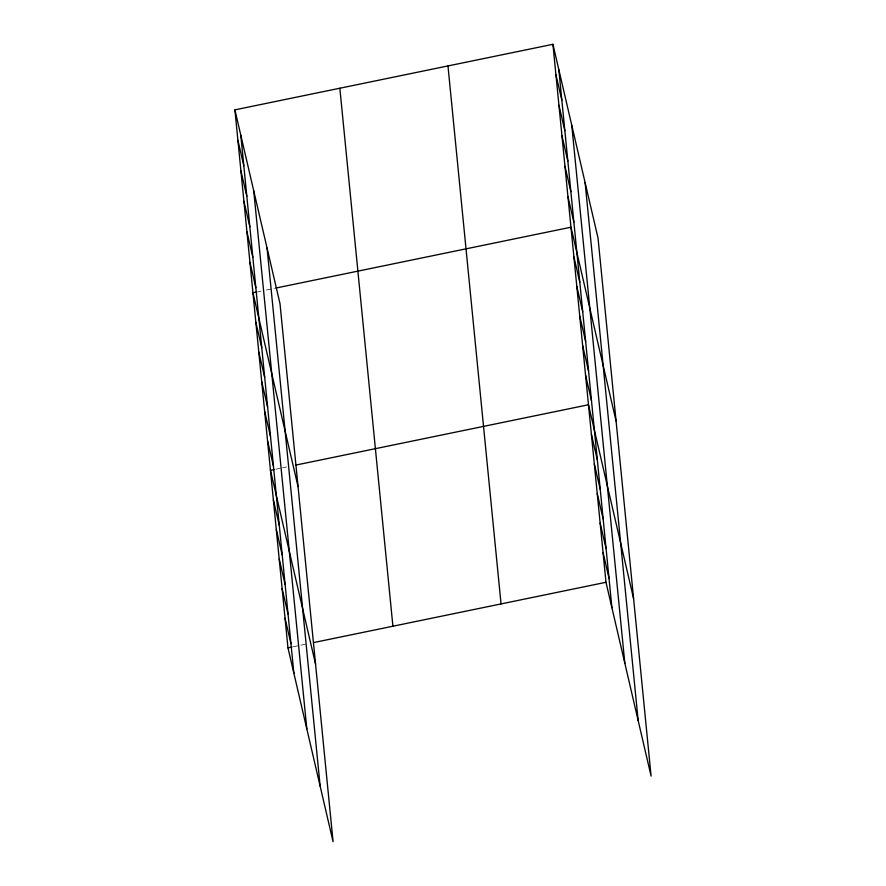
<?xml version="1.0" encoding="UTF-8"?>
<svg xmlns="http://www.w3.org/2000/svg" width="886" height="886" viewBox="0 0 886 886"><rect width="100%" height="100%" fill="white"/><g stroke="black" fill="none" stroke-linecap="round" stroke-linejoin="round"><path stroke-width="0.66" stroke-dasharray="4.43 3.32" d="M258.324 291.66L261.016 291.106M266.398 289.999L274.472 288.338M275.834 469.203L281.216 468.096M282.556 467.819L286.599 466.977M293.344 646.736L306.8 643.967"/><path stroke-width="1.33" d="M234.901 109.853L280.009 303.71L333.07 841.7L287.961 647.843L234.901 109.853L552.93 44.3L598.039 238.157L651.099 776.147L605.991 582.29L552.93 44.3M256.973 291.937L252.942 292.768L298.05 486.624M275.812 288.061L570.972 227.215L616.08 421.071M274.494 469.48L270.451 470.311L315.56 664.157M296.013 465.039L588.481 404.758L633.59 598.604M287.961 647.843L292.003 647.013M313.533 642.583L605.991 582.29M555.932 74.789L561.846 100.184M558.944 105.268L564.847 130.674M561.945 135.757L567.86 161.152M564.958 166.247L570.861 191.642M567.959 196.736L573.873 222.131M573.884 256.807L579.798 282.202M576.808 286.399L582.711 311.794M579.721 315.992L585.635 341.387M582.645 345.573L588.548 370.968M585.557 375.166L591.471 400.561M591.394 434.35L597.308 459.745M594.318 463.932L600.232 489.327M597.23 493.524L603.144 518.919M600.154 523.117L606.068 548.512M603.078 552.709L608.981 578.104M237.902 140.342L243.816 165.737M240.914 170.821L246.817 196.227M243.916 201.31L249.83 226.705M246.928 231.8L252.831 257.195M249.93 262.289L255.844 287.684M255.855 322.36L261.769 347.755M258.778 351.952L264.692 377.347M261.691 381.545L267.605 406.94M264.615 411.126L270.529 436.521M267.539 440.719L273.442 466.114M273.375 499.903L279.278 525.298M276.288 529.485L282.202 554.88M279.212 559.077L285.115 584.472M282.125 588.669L288.039 614.064M285.048 618.262L290.951 643.657M585.103 182.56L638.164 720.562M571.769 125.291L624.84 663.282M558.833 69.695L611.905 607.685M447.973 65.929L501.044 603.931M339.847 88.223L392.908 626.214M267.074 248.113L320.134 786.115M253.739 190.844L306.811 728.835M240.804 135.248L293.875 673.238"/></g></svg>
